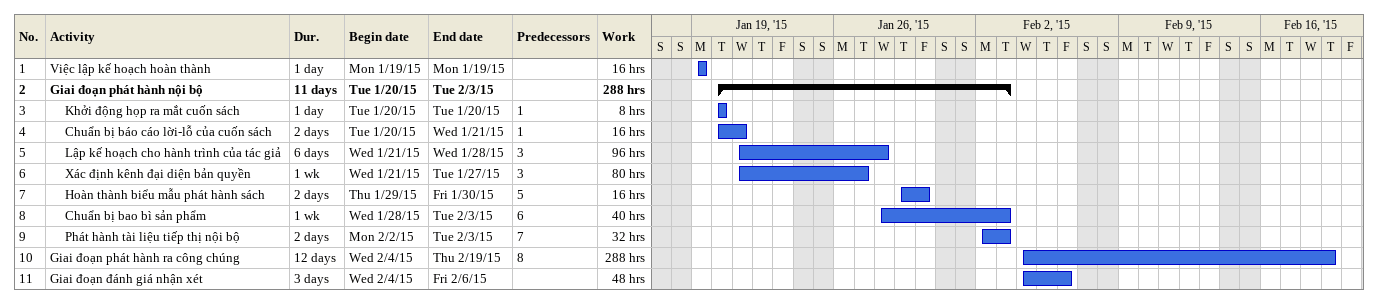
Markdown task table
| ID | Level | Task | Duration | Start | Finish | Predecessors | Work (h) |
|---|---|---|---|---|---|---|---|
| 1 | 1 | Việc lập kế hoạch hoàn thành | 1d | 2015-01-19 | 2015-01-19 |  | 16 |
| 2 | 1 | **Giai đoạn phát hành nội bộ** | 11d | 2015-01-20 | 2015-02-03 |  | 288 |
| 3 | 2 | Khởi động họp ra mắt cuốn sách | 1d | 2015-01-20 | 2015-01-20 | 1 | 8 |
| 4 | 2 | Chuẩn bị báo cáo lời-lỗ của cuốn sách | 2d | 2015-01-20 | 2015-01-21 | 1 | 16 |
| 5 | 2 | Lập kế hoạch cho hành trình của tác giả | 6d | 2015-01-21 | 2015-01-28 | 3 | 96 |
| 6 | 2 | Xác định kênh đại diện bản quyền | 1w | 2015-01-21 | 2015-01-27 | 3 | 80 |
| 7 | 2 | Hoàn thành biểu mẫu phát hành sách | 2d | 2015-01-29 | 2015-01-30 | 5 | 16 |
| 8 | 2 | Chuẩn bị bao bì sản phẩm | 1w | 2015-01-28 | 2015-02-03 | 6 | 40 |
| 9 | 2 | Phát hành tài liệu tiếp thị nội bộ | 2d | 2015-02-02 | 2015-02-03 | 7 | 32 |
| 10 | 1 | Giai đoạn phát hành ra công chúng | 12d | 2015-02-04 | 2015-02-19 | 8 | 288 |
| 11 | 1 | Giai đoạn đánh giá nhận xét | 3d | 2015-02-04 | 2015-02-06 |  | 48 |
